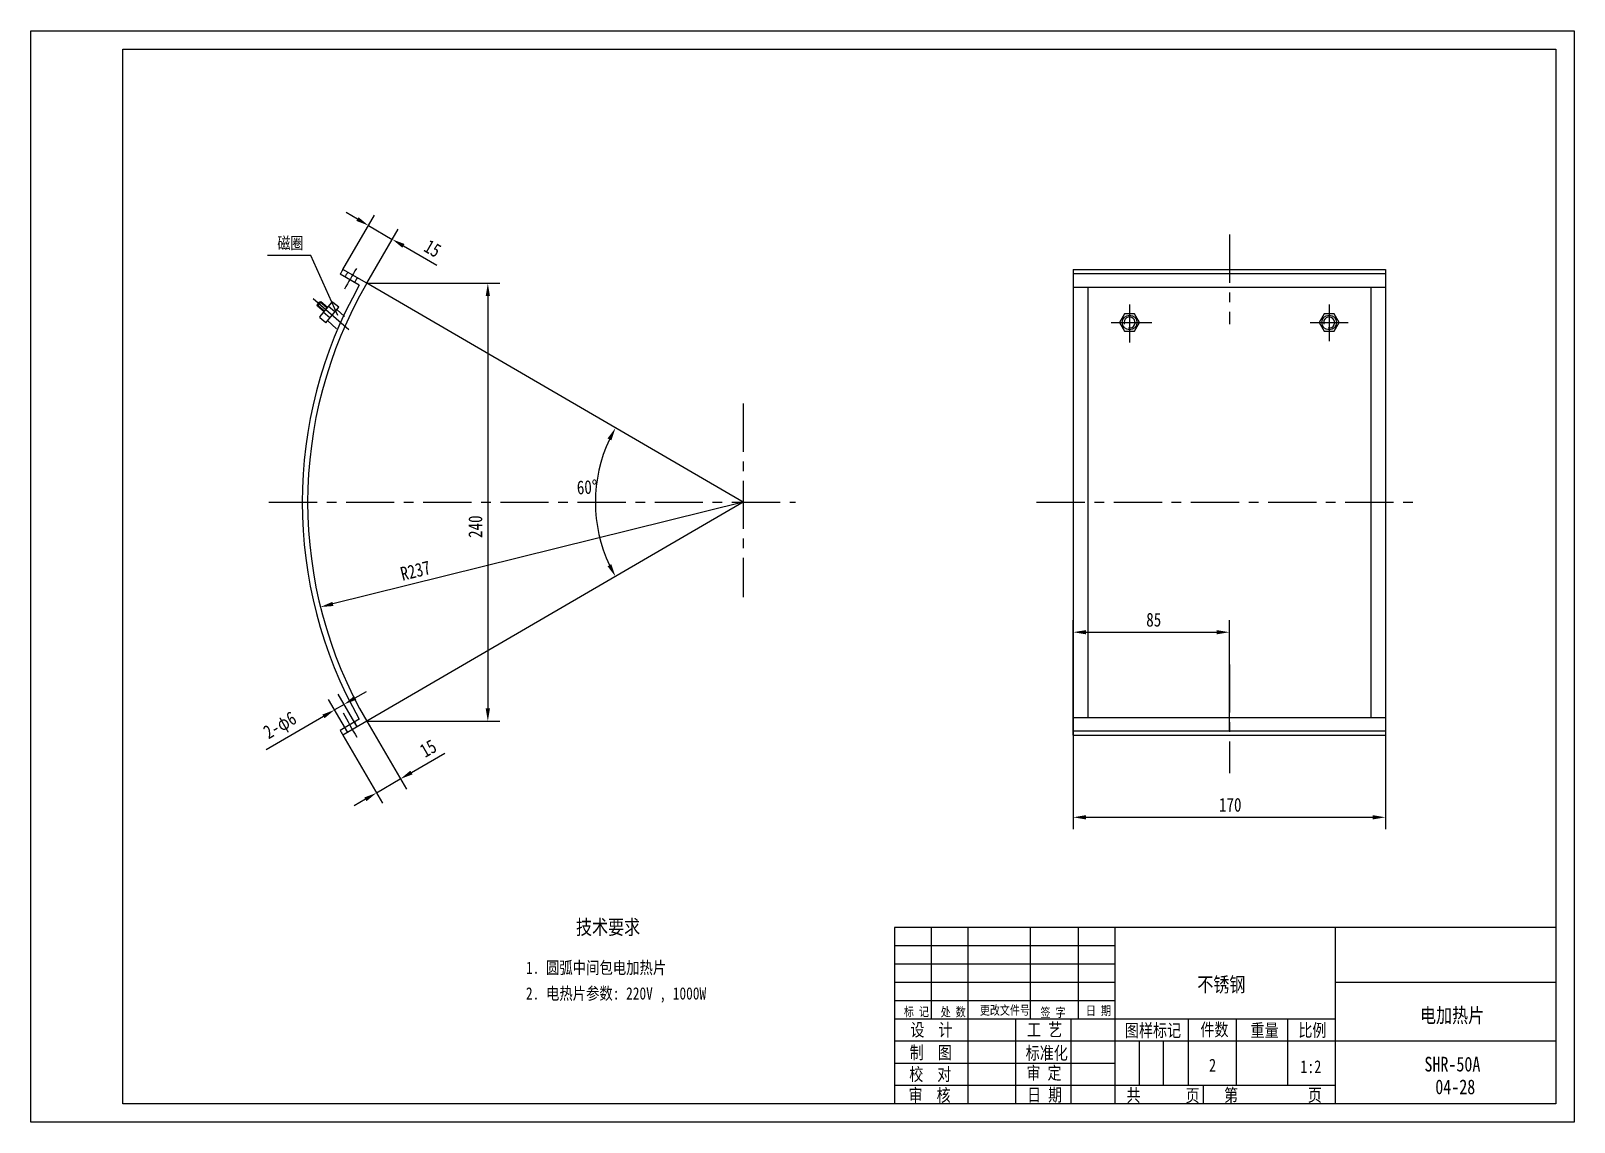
# Model space of a CAD drawing. Extents: x 39 to 879, y 90 to 684.
import ezdxf

# ---------------------------------------------------------------- set-up
doc = ezdxf.new("R2010")
doc.units = 0
doc.header["$LTSCALE"] = 10.5
doc.header["$MEASUREMENT"] = 0
doc.linetypes.add('CENTER', pattern=[2, 1.25, -0.25, 0.25, -0.25])
doc.layers.get('0').update_dxf_attribs({"color": 2, "linetype": 'CONTINUOUS'})
doc.layers.get('DEFPOINTS').update_dxf_attribs({"linetype": 'CONTINUOUS'})
for name, color, linetype in [('LINE_THIN', 2, 'CONTINUOUS'), ('PART', 3, 'CONTINUOUS'), ('SMPEN_THICK', 7, 'CONTINUOUS')]:
    doc.layers.add(name, color=color, linetype=linetype)
doc.styles.add('HZDX', font='', dxfattribs={"width": 0.8, "height": 7.5})
doc.styles.get('HZDX').set_extended_font_data('SimSun')
doc.dimstyles.new('HZDX', dxfattribs={"dimscale": 0, "dimtxt": 5, "dimasz": 3.5, "dimexe": 5.25, "dimexo": 0, "dimgap": 1.5, "dimtad": 1, "dimdec": 4, "dimdsep": 46, "dimtxsty": 'HZDX', "dimcen": 0.09, "dimclrd": 2, "dimclre": 2, "dimclrt": 2, "dimadec": 0, "dimazin": 0, "dimtol": 1, "dimtp": 0.2, "dimtfac": 0.66667, "dimtdec": 4, "dimtmove": 0, "dimatfit": 1, "dimfxl": 1, "dimtvp": 5, "dimtolj": 1, "dimarcsym": 0})

# ---------------------------------------------------------------- blocks, each defined once
blk = doc.blocks.new('*D1')
at = {"layer": 'DEFPOINTS', "color": 0, "linetype": 'Continuous', "transparency": 16777216}
for p in [(691.71, 356.4), (691.71, 302.65), (606.71, 300.35)]:
    blk.add_point(p, dxfattribs=at)
at = {"layer": 'PART', "color": 2, "linetype": 'Continuous', "lineweight": -2, "transparency": 16777216}
for p, q in [((606.71, 300.35), (606.71, 362.9)), ((691.71, 302.65), (691.71, 362.9)), ((613.71, 356.4), (684.71, 356.4))]:
    blk.add_line(p, q, dxfattribs=at)
at = {"layer": 'PART', "color": 2, "linetype": 'Continuous', "transparency": 16777216}
for points in [[(613.71, 357.56), (613.71, 355.23), (606.71, 356.4)], [(684.71, 357.56), (684.71, 355.23), (691.71, 356.4)]]:
    blk.add_solid(points, dxfattribs=at)
at = {"layer": 'PART', "color": 2, "linetype": 'Continuous', "transparency": 16777216, "insert": (650.54, 363.15), "char_height": 7.5, "attachment_point": 5, "style": 'HZDX'}
blk.add_mtext('\\A1;85', dxfattribs=at)
blk = doc.blocks.new('*D2')
at = {"layer": 'DEFPOINTS', "color": 0, "linetype": 'Continuous', "transparency": 16777216}
for p in [(776.71, 302.65), (606.71, 300.35), (776.71, 255.65)]:
    blk.add_point(p, dxfattribs=at)
at = {"layer": 'PART', "color": 2, "linetype": 'Continuous', "lineweight": -2, "transparency": 16777216}
for p, q in [((776.71, 302.65), (776.71, 249.15)), ((606.71, 300.35), (606.71, 249.15)), ((613.71, 255.65), (769.71, 255.65))]:
    blk.add_line(p, q, dxfattribs=at)
at = {"layer": 'PART', "color": 2, "linetype": 'Continuous', "transparency": 16777216}
for points in [[(613.71, 256.82), (613.71, 254.49), (606.71, 255.65)], [(769.71, 256.82), (769.71, 254.49), (776.71, 255.65)]]:
    blk.add_solid(points, dxfattribs=at)
at = {"layer": 'PART', "color": 2, "linetype": 'Continuous', "transparency": 16777216, "insert": (692.18, 262.4), "char_height": 7.5, "attachment_point": 5, "style": 'HZDX'}
blk.add_mtext('\\A1;170', dxfattribs=at)
blk = doc.blocks.new('*D3')
at = {"color": 2, "linetype": 'ByBlock', "transparency": 16777216}
for p, q in [((209.22, 553.86), (226.4, 583.38)), ((217.08, 581.29), (211.03, 584.81)), ((222.18, 546.32), (239.36, 575.84)), ((223.13, 577.77), (236.1, 570.22)), ((242.15, 566.7), (260.27, 556.15))]:
    blk.add_line(p, q, dxfattribs=at)
for points in [[(217.67, 582.3), (216.49, 580.28), (223.13, 577.77)], [(242.73, 567.71), (241.56, 565.69), (236.1, 570.22)]]:
    blk.add_solid(points, dxfattribs=at)
at = {"layer": 'DEFPOINTS', "color": 0, "linetype": 'ByBlock', "transparency": 16777216}
for p in [(236.1, 570.22), (209.22, 553.86), (222.18, 546.32)]:
    blk.add_point(p, dxfattribs=at)
at = {"color": 2, "linetype": 'ByBlock', "transparency": 16777216, "insert": (258.03, 565.26), "char_height": 7.5, "attachment_point": 5, "rotation": 329.80133, "style": 'HZDX'}
blk.add_mtext('\\A1;15', dxfattribs=at)
blk = doc.blocks.new('*D4')
at = {"color": 2, "linetype": 'ByBlock', "transparency": 16777216}
for p, q in [((211.81, 301.86), (201.41, 319.73)), ((217, 304.88), (206.6, 322.75)), ((215.92, 320.65), (221.97, 324.17)), ((209.87, 317.13), (204.68, 314.11)), ((198.63, 310.59), (167.38, 292.4))]:
    blk.add_line(p, q, dxfattribs=at)
for points in [[(215.33, 321.66), (216.51, 319.64), (209.87, 317.13)], [(198.05, 311.6), (199.22, 309.58), (204.68, 314.11)]]:
    blk.add_solid(points, dxfattribs=at)
at = {"layer": 'DEFPOINTS', "color": 0, "linetype": 'ByBlock', "transparency": 16777216}
for p in [(209.87, 317.13), (217, 304.88), (211.81, 301.86)]:
    blk.add_point(p, dxfattribs=at)
at = {"color": 2, "linetype": 'ByBlock', "transparency": 16777216, "insert": (175.34, 305.01), "char_height": 7.5, "attachment_point": 5, "rotation": 30.19867, "style": 'HZDX'}
blk.add_mtext('\\A1;2-φ6', dxfattribs=at)
blk = doc.blocks.new('*D5')
at = {"color": 2, "linetype": 'ByBlock', "transparency": 16777216}
for p, q in [((222.18, 307.9), (243.73, 270.88)), ((209.22, 300.35), (230.76, 263.34)), ((246.51, 280.02), (264.63, 290.57)), ((227.49, 268.95), (240.46, 276.5)), ((221.44, 265.43), (215.39, 261.91))]:
    blk.add_line(p, q, dxfattribs=at)
for points in [[(245.92, 281.03), (247.09, 279.01), (240.46, 276.5)], [(220.86, 266.44), (222.03, 264.42), (227.49, 268.95)]]:
    blk.add_solid(points, dxfattribs=at)
at = {"layer": 'DEFPOINTS', "color": 0, "linetype": 'ByBlock', "transparency": 16777216}
for p in [(222.18, 307.9), (209.22, 300.35), (240.46, 276.5)]:
    blk.add_point(p, dxfattribs=at)
at = {"color": 2, "linetype": 'ByBlock', "transparency": 16777216, "insert": (255.61, 293.12), "char_height": 7.5, "attachment_point": 5, "rotation": 30.19867, "style": 'HZDX'}
blk.add_mtext('\\A1;15', dxfattribs=at)
blk = doc.blocks.new('*D6')
at = {"color": 2, "linetype": 'ByBlock', "transparency": 16777216}
for p, q in [((222.18, 546.32), (294.59, 546.32)), ((288.09, 539.32), (288.09, 314.9)), ((222.18, 307.9), (294.59, 307.9))]:
    blk.add_line(p, q, dxfattribs=at)
for points in [[(286.92, 539.32), (289.26, 539.32), (288.09, 546.32)], [(286.92, 314.9), (289.26, 314.9), (288.09, 307.9)]]:
    blk.add_solid(points, dxfattribs=at)
at = {"layer": 'DEFPOINTS', "color": 0, "linetype": 'ByBlock', "transparency": 16777216}
for p in [(222.18, 546.32), (222.18, 307.9), (288.09, 307.9)]:
    blk.add_point(p, dxfattribs=at)
at = {"color": 2, "linetype": 'ByBlock', "transparency": 16777216, "insert": (281.34, 413.83), "char_height": 7.5, "attachment_point": 5, "rotation": 90, "style": 'HZDX'}
blk.add_mtext('\\A1;240', dxfattribs=at)
blk = doc.blocks.new('*D7')
at = {"color": 2, "linetype": 'ByBlock', "transparency": 16777216}
blk.add_line((427.02, 427.11), (203.77, 371.79), dxfattribs=at)
blk.add_solid([(203.49, 372.93), (204.05, 370.66), (196.98, 370.11)], dxfattribs=at)
at = {"layer": 'DEFPOINTS', "color": 0, "linetype": 'ByBlock', "transparency": 16777216}
for p in [(427.02, 427.11), (196.98, 370.11)]:
    blk.add_point(p, dxfattribs=at)
at = {"color": 2, "linetype": 'ByBlock', "transparency": 16777216, "insert": (248.71, 389.88), "char_height": 7.5, "attachment_point": 5, "rotation": 13.91602, "style": 'HZDX'}
blk.add_mtext('\\A1;R237', dxfattribs=at)

msp = doc.modelspace()

# ---------------------------------------------------------------- linework, layer by layer
at = {"color": 2, "linetype": 'ByBlock'}
msp.add_arc((427.02063, 427.10797), 80.39086, 154.79191574, 205.20808426, dxfattribs=at)
for points in [[(353.25271, 461.88937), (355.31856, 460.80462), (357.53989, 467.54456)], [(355.31856, 393.41132), (353.25271, 392.32656), (357.53989, 386.67138)]]:
    msp.add_solid(points, dxfattribs=at)
at = {"layer": 'DEFPOINTS', "color": 0, "linetype": 'ByBlock'}
for p in [(209.22043, 553.86393), (347.86727, 441.15919), (427.02063, 427.10797), (427.02063, 427.10797), (209.22043, 300.35201)]:
    msp.add_point(p, dxfattribs=at)
at = {"layer": 'LINE_THIN', "linetype": 'Continuous'}
for p, q in [((39.36056, 89.72217), (39.36056, 683.72216)), ((39.36056, 683.72216), (879.36055, 683.72216)), ((879.36055, 683.72216), (879.36055, 89.72217)), ((879.36055, 89.72217), (39.36056, 89.72217))]:
    msp.add_line(p, q, dxfattribs=at)
at = {"layer": 'PART', "color": 4, "linetype": 'Continuous'}
for p, q in [((89.36056, 99.72217), (89.36056, 673.72217)), ((89.36056, 673.72217), (869.36055, 673.72217)), ((869.36055, 673.72217), (869.36055, 99.72217)), ((218.09908, 545.22564), (207.72687, 551.26208)), ((222.18473, 546.31893), (209.22043, 553.86393)), ((606.7122, 553.86393), (606.7122, 300.35201)), ((606.7122, 553.86393), (776.7122, 553.86393)), ((606.7122, 551.56521), (776.7122, 551.56521)), ((776.7122, 553.86393), (776.7122, 300.35201)), ((606.7122, 544.18233), (776.7122, 544.18233)), ((614.7122, 544.18233), (614.7122, 310.0336)), ((768.7122, 544.18233), (768.7122, 310.0336)), ((195.28078, 534.48096), (196.69309, 536.16783)), ((195.32953, 533.91608), (195.28078, 534.48096)), ((199.23364, 531.1407), (195.28078, 534.48096)), ((197.25539, 536.21635), (195.32953, 533.91608)), ((198.97686, 530.834), (195.32953, 533.91608)), ((196.66465, 528.07227), (203.21258, 535.89319)), ((196.69309, 536.16783), (197.25539, 536.21635)), ((200.64594, 532.82757), (196.69309, 536.16783)), ((200.90272, 533.13427), (197.25539, 536.21635)), ((202.12026, 527.51307), (198.65095, 530.44473)), ((199.87835, 524.83531), (206.93985, 533.26964)), ((204.82782, 530.74702), (201.31551, 533.62732)), ((206.93985, 533.26964), (203.77746, 535.94194)), ((210.10191, 528.25747), (205.97691, 532.1195)), ((199.87835, 524.83531), (196.71318, 527.50997)), ((205.65714, 521.53961), (200.84128, 525.98545)), ((218.09908, 308.9903), (207.71143, 302.94487)), ((222.18473, 307.897), (209.22043, 300.35201)), ((606.7122, 310.0336), (776.7122, 310.0336)), ((606.7122, 302.65072), (776.7122, 302.65072)), ((606.7122, 300.35201), (776.7122, 300.35201)), ((509.36055, 195.72217), (509.36055, 99.72217)), ((869.36055, 195.72217), (509.36055, 195.72217)), ((869.36055, 99.72217), (89.36056, 99.72217))]:
    msp.add_line(p, q, dxfattribs=at)
at = {"layer": 'PART', "linetype": 'Continuous'}
for p, q in [((529.36055, 195.72217), (529.36055, 145.72217)), ((549.36055, 195.72217), (549.36055, 99.72217)), ((583.36055, 195.72217), (583.36055, 145.72217)), ((609.36055, 195.72217), (609.36055, 145.72217)), ((629.36055, 195.72217), (629.36055, 99.72217)), ((749.36055, 195.72217), (749.36055, 99.72217)), ((869.36055, 165.72217), (749.36055, 165.72217)), ((575.36055, 145.72217), (575.36055, 99.72217)), ((605.36055, 145.72217), (605.36055, 99.72217)), ((669.36055, 145.72217), (669.36055, 109.72217)), ((695.36055, 145.72217), (695.36055, 109.72217)), ((723.36055, 145.72217), (723.36055, 109.72217)), ((642.56055, 133.72217), (642.56055, 109.72217)), ((655.76055, 133.72217), (655.76055, 109.72217)), ((869.36055, 133.72217), (749.36055, 133.72217)), ((677.36055, 109.72217), (677.36055, 99.72217))]:
    msp.add_line(p, q, dxfattribs=at)
at = {"layer": 'PART', "color": 4, "linetype": 'Continuous'}
for points in [[(640.12565, 520.24619), (642.86004, 524.98231), (640.12565, 529.71842), (634.65685, 529.71842), (631.92245, 524.98231), (634.65685, 520.24619)], [(748.76755, 520.24619), (751.50195, 524.98231), (748.76755, 529.71842), (743.29875, 529.71842), (740.56436, 524.98231), (743.29875, 520.24619)]]:
    msp.add_lwpolyline(points, close=True, dxfattribs=at)
for centre in [(637.39125, 524.98231), (746.03315, 524.98231)]:
    msp.add_circle(centre, 4, dxfattribs=at)
for centre, radius, start, end in [((427.02063, 427.10797), 237, 149.80133278, 210.19866722), ((427.02063, 427.10797), 252, 149.80133278, 150.48344151), ((427.02063, 427.10797), 249, 149.80133278, 150.49166008), ((427.02063, 427.10797), 243, 149.80133278, 150.50870605), ((427.02063, 427.10797), 240, 150.51754868, 209.48245132), ((203.51928, 535.63641), 0.4, 49.80133278, 140.06283371), ((196.97135, 527.81549), 0.4, 140.06283371, 229.80133278), ((637.39125, 524.98231), 3, 259.82312425, 197.3198669), ((746.03315, 524.98231), 3, 259.82312425, 197.3198669), ((427.02063, 427.10797), 252, 209.51655849, 210.19866722), ((427.02063, 427.10797), 249, 209.50833992, 210.19866722), ((427.02063, 427.10797), 243, 209.49129395, 210.19866722)]:
    msp.add_arc(centre, radius, start, end, dxfattribs=at)
at = {"layer": 'SMPEN_THICK', "linetype": 'CENTER', "ltscale": 2}
for p, q in [((691.7122, 572.8537), (691.7122, 524.02897)), ((212.44982, 521.03652), (192.93408, 537.90414)), ((637.39125, 534.80326), (637.39125, 514.0749)), ((746.03315, 534.80326), (746.03315, 514.76385)), ((627.41723, 524.98231), (649.47638, 524.98231)), ((735.64493, 524.98231), (756.32538, 524.98231)), ((427.02063, 480.88251), (427.02063, 375.45151)), ((168.9412, 427.10797), (455.50832, 427.10797)), ((586.78961, 427.10797), (792.03243, 427.10797)), ((691.7122, 338.87679), (691.7122, 279.74523))]:
    msp.add_line(p, q, dxfattribs=at)
at = {"layer": 'SMPEN_THICK'}
for p, q in [((191.82237, 561.44598), (168.08682, 561.44598)), ((206.43773, 528.86841), (191.82237, 561.44598)), ((427.02063, 427.10797), (222.18473, 546.31893)), ((427.02063, 427.10797), (222.18473, 307.897)), ((629.36055, 185.72217), (509.36055, 185.72217)), ((629.36055, 175.72217), (509.36055, 175.72217)), ((629.36055, 165.72217), (509.36055, 165.72217)), ((629.36055, 155.72217), (509.36055, 155.72217)), ((749.36055, 145.72217), (509.36055, 145.72217)), ((749.36055, 133.72217), (509.36055, 133.72217)), ((629.36055, 121.72217), (509.36055, 121.72217)), ((749.36055, 109.72217), (509.36055, 109.72217))]:
    msp.add_line(p, q, dxfattribs=at)
for start, end in [(148.82169108, 151.86326731), (207.75481623, 211.29178753)]:
    msp.add_arc((427.02063, 427.10797), 246, start, end, dxfattribs=at)

# ---------------------------------------------------------------- texts
at = {"color": 2, "linetype": 'ByBlock', "insert": (342.12046, 435.32645), "char_height": 7.5, "attachment_point": 5, "rotation": 2.20165798, "style": 'HZDX'}
msp.add_mtext('\\A1;60°', dxfattribs=at)
at = {"layer": 'SMPEN_THICK', "style": 'HZDX', "width": 0.8}
for s, height, p in [('磁圈', 6.5, (173.53918, 564.98303)), ('技术要求', 8, (336.06603, 191.86289)), ('1. 圆弧中间包电加热片', 6.6666667, (308.8521, 170.44296)), ('不锈钢', 8, (674.25459, 160.62072)), ('2. 电热片参数: 220V , 1000W', 6.6666667, (308.8521, 156.45071)), ('标 记', 5, (514.55826, 147.36945)), ('处 数', 5, (534.55079, 147.20932)), ('更改文件号', 5, (555.90089, 148.16376)), ('签 字', 5, (588.90245, 146.93472)), ('日 期', 5, (613.63138, 147.91794)), ('电加热片', 8, (795.44083, 143.85171)), ('设  计', 7, (518.08193, 136.48597)), ('工 艺', 7, (581.58742, 136.50844)), ('图样标记', 7, (634.87669, 136.16361)), ('件数', 7, (675.96207, 136.57515)), ('重量', 7, (703.25278, 136.20926)), ('比例', 7, (729.26261, 136.2549)), ('制  图', 7, (517.71587, 124.11573)), ('标准化', 7, (580.85529, 123.84113)), ('校  对', 7, (517.46433, 112.27151)), ('审 定', 7, (581.26702, 112.98013)), ('2', 7, (680.66916, 117.2353)), ('1:2', 7, (730.30863, 116.39235)), ('SHR-50A', 8, (797.86684, 117.28043)), ('04-28', 8, (803.78572, 104.94038)), ('审  核', 7, (517.09826, 100.88449)), ('日 期', 7, (581.60285, 101.04109)), ('共', 7, (635.74584, 100.8592)), ('页', 7, (667.8643, 100.69908)), ('第', 7, (688.81802, 100.9505)), ('页', 7, (734.41146, 100.9505))]:
    msp.add_text(s, height=height, dxfattribs=at).set_placement(p)

# ---------------------------------------------------------------- dimensions: what is measured, and where the dimension line sits
at = {"layer": 'PART', "color": 4, "linetype": 'Continuous'}
for base, p2, picture, middle in [((691.7122, 356.39725), (691.7122, 302.65072), '*D1', (650.53941, 356.39725)), ((776.7122, 255.6546), (776.7122, 302.65072), '*D2', (692.17526, 255.6546))]:
    dim = msp.add_linear_dim(base=base, p1=(606.7122, 300.35201), p2=p2, dimstyle='HZDX', override={"dimscale": 2, "dimtxt": 3, "dimexe": 3.25, "dimtol": 0, "dimatfit": 2}, dxfattribs=at)
    dim.commit()
    dim.dimension.update_dxf_attribs({"geometry": picture, "text_midpoint": middle, "dimtype": 160})
at = {"layer": 'SMPEN_THICK'}
for base, p1, p2, angle, picture, middle in [((236.09541, 570.22115), (209.22043, 553.86393), (222.18473, 546.31893), 329.80133278, '*D3', (254.6382, 559.42957)), ((240.45809, 276.49854), (209.22043, 300.35201), (222.18473, 307.897), 30.19866722, '*D5', (259.00088, 287.29012))]:
    dim = msp.add_linear_dim(base=base, p1=p1, p2=p2, angle=angle, dimstyle='HZDX', override={"dimscale": 2, "dimtxt": 3, "dimexe": 3.25, "dimtol": 0, "dimatfit": 2}, dxfattribs=at)
    dim.commit()
    dim.dimension.update_dxf_attribs({"geometry": picture, "text_midpoint": middle, "dimtype": 161})
for base, p1, p2, angle, text, picture, middle, dimtype in [((288.08936, 307.897), (222.18473, 546.31893), (222.18473, 307.897), 90, '240', '*D6', (288.08936, 413.83109), 160), ((209.86919, 317.12991), (211.81329, 301.86101), (216.99901, 304.879), 30.19866722, '2-φ<>', '*D4', (178.80578, 299.05154), 161)]:
    dim = msp.add_linear_dim(base=base, p1=p1, p2=p2, angle=angle, text=text, dimstyle='HZDX', override={"dimscale": 2, "dimtxt": 3, "dimexe": 3.25, "dimtol": 0, "dimatfit": 2}, dxfattribs=at)
    dim.commit()
    dim.dimension.update_dxf_attribs({"geometry": picture, "text_midpoint": middle, "dimtype": dimtype})
dim = msp.add_radius_dim(center=(427.02063, 427.10797), mpoint=(196.97675, 370.10961), dimstyle='HZDX', override={"dimscale": 2, "dimtxt": 3, "dimexe": 3.25, "dimtol": 0, "dimatfit": 2}, dxfattribs=at)
dim.commit()
dim.dimension.update_dxf_attribs({"geometry": '*D7', "text_midpoint": (250.33649, 383.33064), "dimtype": 164})

doc.saveas('drawing.dxf')
